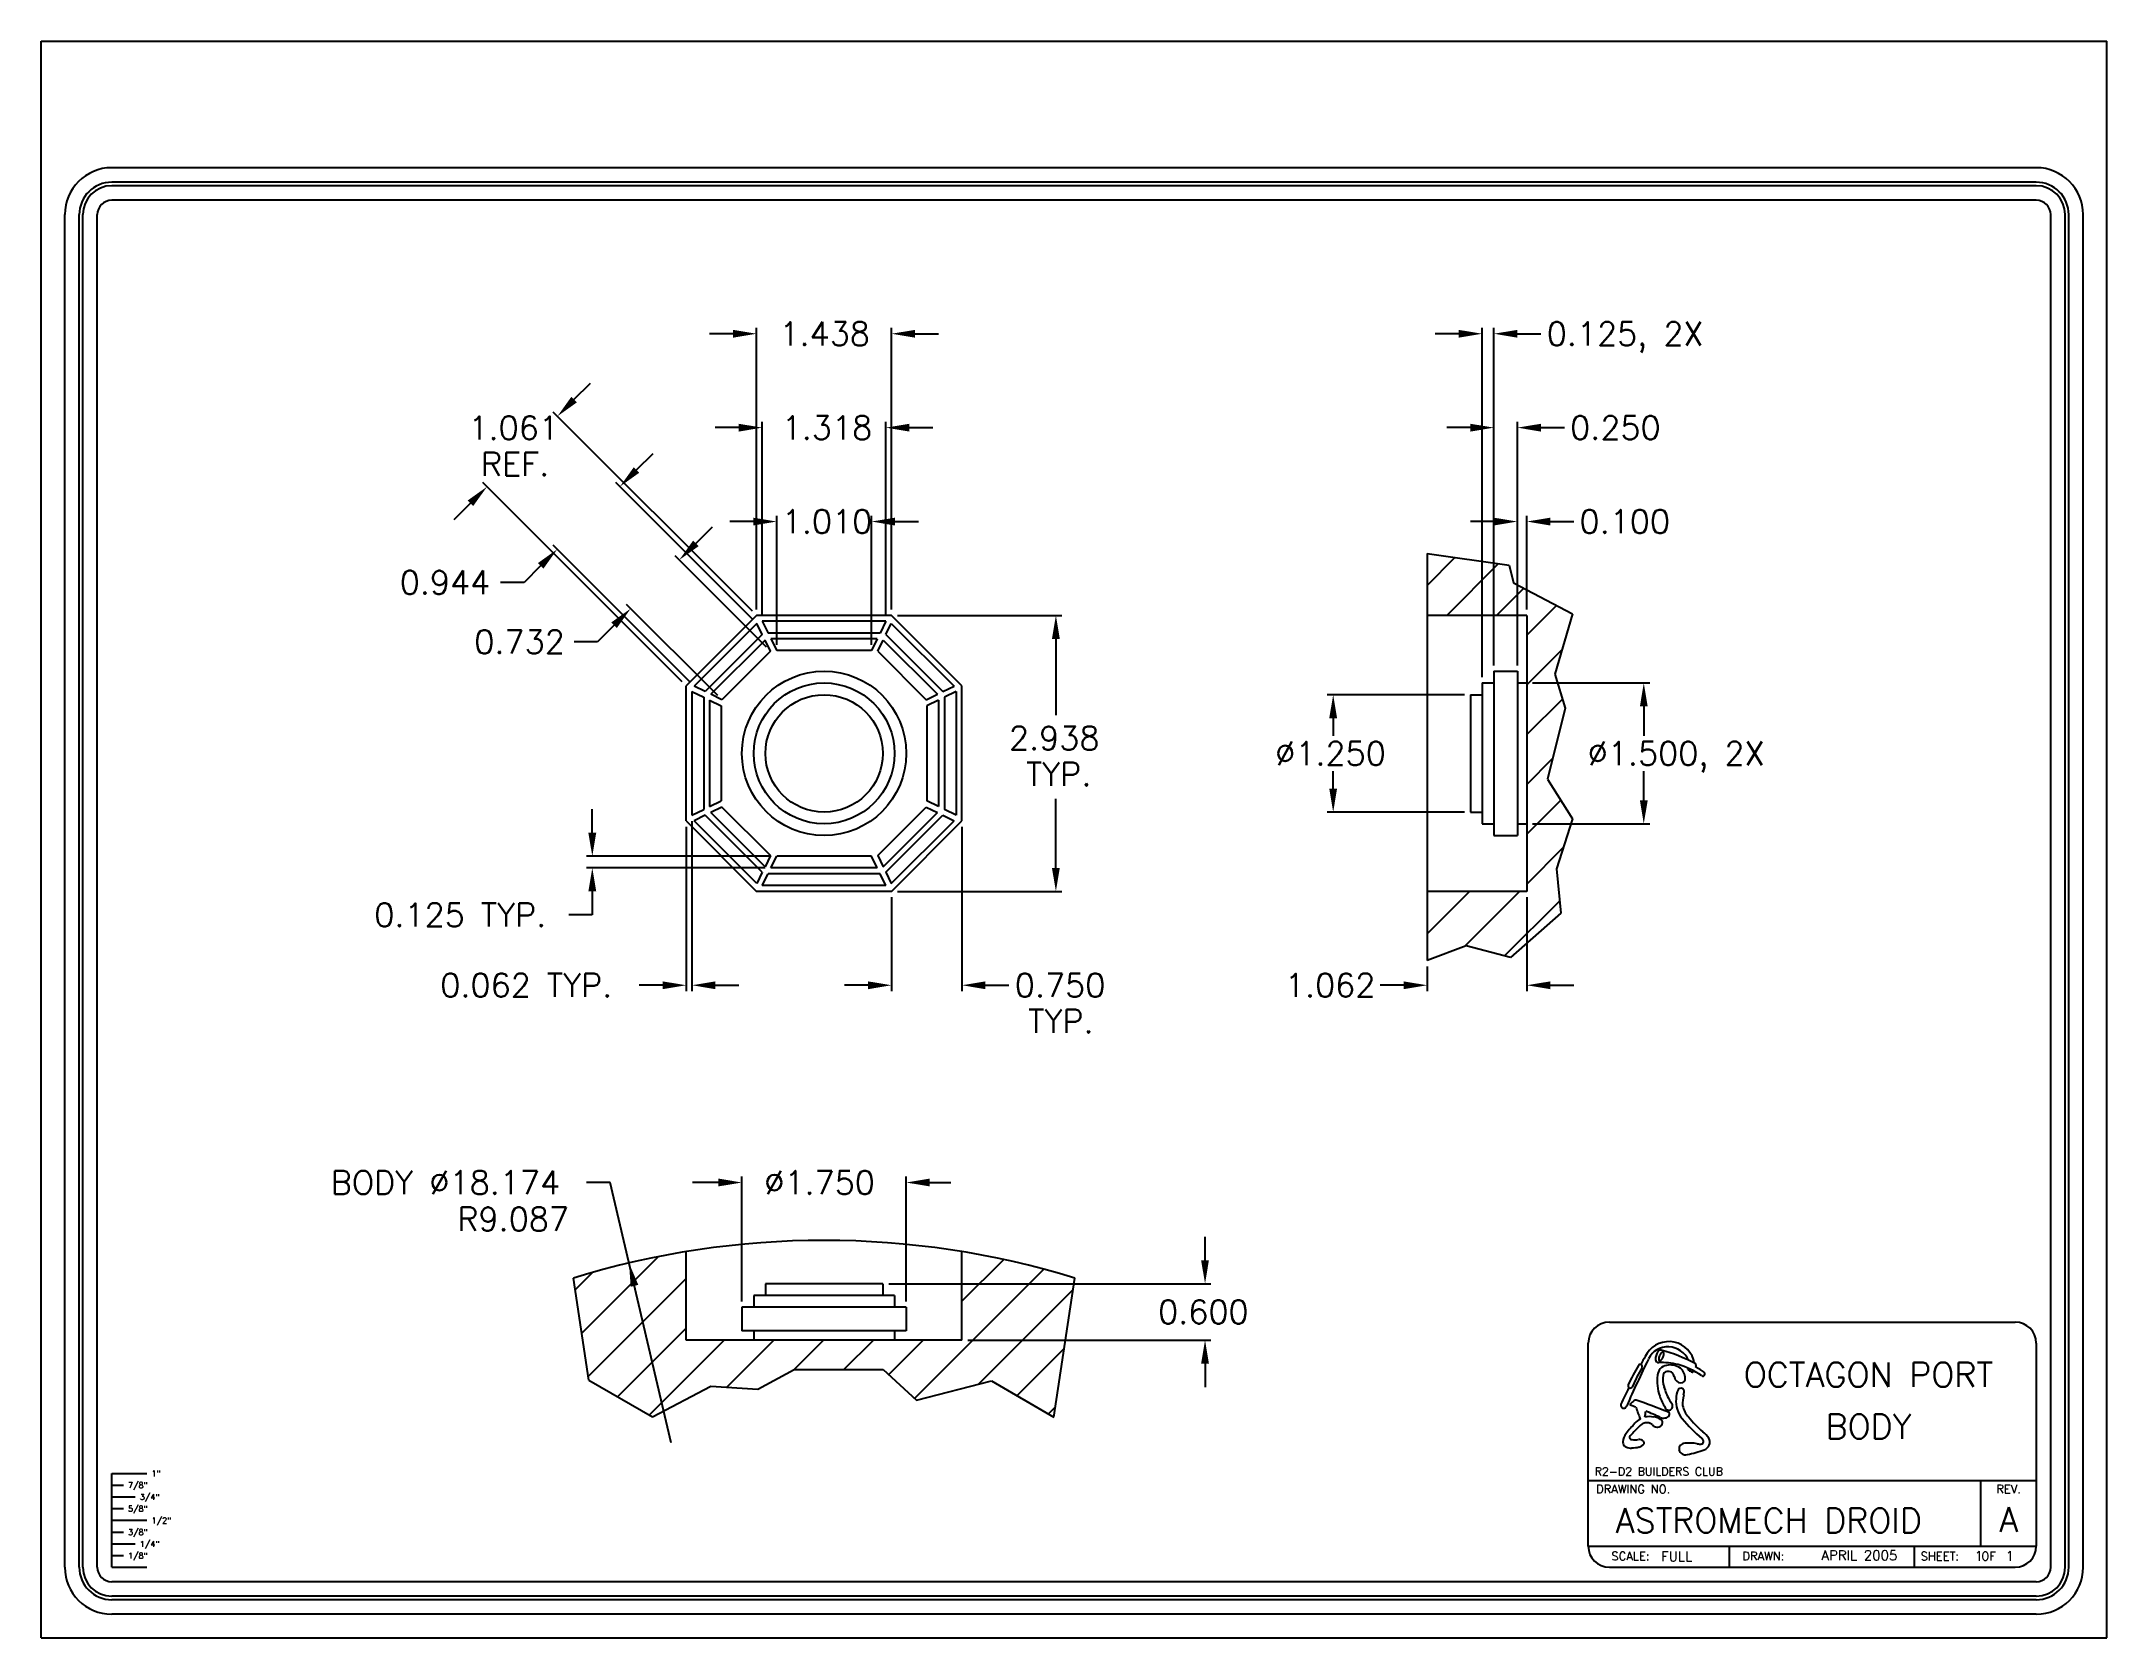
# Model space of a CAD drawing. Extents: x 0 to 22, y 0 to 17.
import ezdxf
from ezdxf.enums import TextEntityAlignment as Align

# ---------------------------------------------------------------- set-up
doc = ezdxf.new("R2010")
doc.units = 0
doc.layers.get('0').update_dxf_attribs({"linetype": 'CONTINUOUS'})
for name, color, linetype in [('BODY_-_OCTAGON_PORT', 7, 'CONTINUOUS'), ('DIMENSIONS', 1, 'CONTINUOUS'), ('FORM', 5, 'CONTINUOUS')]:
    doc.layers.add(name, color=color, linetype=linetype)
doc.styles.get("Standard").update_dxf_attribs({"font": 'simplex.shx'})

msp = doc.modelspace()

# ---------------------------------------------------------------- linework, layer by layer
for p, q in [((0, 0), (0, 17)), ((0, 17), (22, 17)), ((22, 0), (22, 17)), ((0.75, 0.75), (0.75, 1.75)), ((0.75, 1.75), (1.125, 1.75)), ((0.75, 1.625), (0.875, 1.625)), ((0.75, 1.5), (1, 1.5)), ((0.75, 1.375), (0.875, 1.375)), ((0.75, 1.25), (1.125, 1.25)), ((0.75, 1.125), (0.875, 1.125)), ((0.75, 1), (1, 1)), ((0.75, 0.875), (0.875, 0.875)), ((0.75, 0.75), (1.125, 0.75)), ((0, 0), (22, 0))]:
    msp.add_line(p, q)
at = {"layer": 'BODY_-_OCTAGON_PORT'}
for p, q in [((14.761, 11.547), (14.761, 7.212)), ((14.761, 11.547), (15.635, 11.421)), ((14.761, 11.206), (15.058, 11.504)), ((14.97, 10.886), (15.522, 11.438)), ((15.635, 11.421), (15.682, 11.233)), ((15.682, 11.233), (16.311, 10.903)), ((15.501, 10.886), (15.791, 11.176)), ((7.619, 10.886), (6.869, 10.136)), ((7.622, 10.801), (6.954, 10.133)), ((9.057, 10.886), (7.619, 10.886)), ((7.68, 10.682), (7.622, 10.801)), ((8.997, 10.824), (7.679, 10.824)), ((7.679, 10.824), (7.741, 10.699)), ((8.997, 10.824), (8.935, 10.699)), ((8.996, 10.682), (9.054, 10.801)), ((9.054, 10.801), (9.722, 10.133)), ((9.807, 10.136), (9.057, 10.886)), ((15.823, 10.886), (14.761, 10.886)), ((15.823, 10.677), (16.138, 10.993)), ((15.823, 10.886), (15.823, 7.948)), ((16.311, 10.903), (16.122, 10.259)), ((7.68, 10.682), (7.073, 10.075)), ((7.709, 10.624), (7.131, 10.046)), ((7.767, 10.505), (7.709, 10.624)), ((8.935, 10.699), (7.741, 10.699)), ((8.905, 10.637), (7.771, 10.637)), ((7.771, 10.637), (7.833, 10.512)), ((8.905, 10.637), (8.843, 10.512)), ((8.909, 10.505), (8.967, 10.624)), ((8.967, 10.624), (9.545, 10.046)), ((8.996, 10.682), (9.604, 10.075)), ((7.767, 10.505), (7.25, 9.988)), ((8.843, 10.512), (7.833, 10.512)), ((8.909, 10.505), (9.426, 9.988)), ((15.823, 10.147), (16.2, 10.525)), ((6.869, 8.698), (6.869, 10.136)), ((7.073, 10.075), (6.954, 10.133)), ((9.604, 10.075), (9.722, 10.133)), ((9.807, 8.698), (9.807, 10.136)), ((15.348, 10.167), (15.473, 10.167)), ((15.348, 10.167), (15.348, 8.667)), ((15.473, 10.292), (15.723, 10.292)), ((15.473, 10.292), (15.473, 8.542)), ((15.723, 10.292), (15.723, 8.542)), ((15.723, 10.167), (15.823, 10.167)), ((16.122, 10.259), (16.232, 9.898)), ((6.931, 10.076), (6.931, 8.758)), ((6.931, 10.076), (7.056, 10.014)), ((7.056, 10.014), (7.056, 8.819)), ((7.118, 9.983), (7.118, 8.85)), ((7.118, 9.983), (7.243, 9.922)), ((7.25, 9.988), (7.131, 10.046)), ((7.243, 9.922), (7.243, 8.912)), ((9.426, 9.988), (9.545, 10.046)), ((9.558, 9.983), (9.433, 9.922)), ((9.433, 9.922), (9.433, 8.912)), ((9.558, 9.983), (9.558, 8.85)), ((9.745, 10.076), (9.62, 10.014)), ((9.62, 10.014), (9.62, 8.819)), ((9.745, 10.076), (9.745, 8.758)), ((15.223, 10.042), (15.348, 10.042)), ((15.223, 10.042), (15.223, 8.792)), ((15.823, 9.617), (16.202, 9.996)), ((16.232, 9.898), (16.044, 9.144)), ((15.823, 9.086), (16.098, 9.362)), ((16.044, 9.144), (16.311, 8.72)), ((6.931, 8.758), (7.056, 8.819)), ((7.118, 8.85), (7.243, 8.912)), ((7.25, 8.846), (7.131, 8.788)), ((7.767, 8.328), (7.25, 8.846)), ((8.909, 8.328), (9.426, 8.846)), ((9.426, 8.846), (9.545, 8.788)), ((9.558, 8.85), (9.433, 8.912)), ((9.745, 8.758), (9.62, 8.819)), ((15.823, 8.556), (16.185, 8.919)), ((6.869, 8.698), (7.619, 7.948)), ((7.073, 8.759), (6.954, 8.7)), ((7.622, 8.033), (6.954, 8.7)), ((7.68, 8.151), (7.073, 8.759)), ((7.709, 8.21), (7.131, 8.788)), ((8.967, 8.21), (9.545, 8.788)), ((8.996, 8.151), (9.604, 8.759)), ((9.054, 8.033), (9.722, 8.7)), ((9.057, 7.948), (9.807, 8.698)), ((9.604, 8.759), (9.722, 8.7)), ((15.223, 8.792), (15.348, 8.792)), ((15.348, 8.667), (15.473, 8.667)), ((15.723, 8.667), (15.823, 8.667)), ((16.311, 8.72), (16.138, 8.186)), ((15.473, 8.542), (15.723, 8.542)), ((15.823, 8.026), (16.212, 8.416)), ((7.68, 8.151), (7.622, 8.033)), ((7.767, 8.328), (7.709, 8.21)), ((7.771, 8.197), (7.833, 8.322)), ((8.905, 8.197), (7.771, 8.197)), ((8.843, 8.322), (7.833, 8.322)), ((8.905, 8.197), (8.843, 8.322)), ((8.909, 8.328), (8.967, 8.21)), ((8.996, 8.151), (9.054, 8.033)), ((16.138, 8.186), (16.185, 7.714)), ((9.057, 7.948), (7.619, 7.948)), ((7.679, 8.01), (7.741, 8.135)), ((8.997, 8.01), (7.679, 8.01)), ((8.935, 8.135), (7.741, 8.135)), ((8.997, 8.01), (8.935, 8.135)), ((15.823, 7.948), (14.761, 7.948)), ((14.761, 7.494), (15.214, 7.948)), ((15.158, 7.361), (15.745, 7.948)), ((15.587, 7.26), (16.172, 7.845)), ((16.185, 7.714), (15.65, 7.243)), ((15.179, 7.369), (14.761, 7.212)), ((15.65, 7.243), (15.179, 7.369)), ((5.756, 3.243), (6.57, 4.057)), ((6.869, 3.169), (6.869, 4.111)), ((9.807, 3.169), (9.807, 4.111)), ((9.807, 3.582), (10.252, 4.027)), ((5.832, 2.741), (5.668, 3.83)), ((5.687, 3.704), (5.872, 3.89)), ((5.825, 2.782), (6.869, 3.826)), ((7.713, 3.769), (7.713, 3.644)), ((8.963, 3.769), (7.713, 3.769)), ((8.963, 3.769), (8.963, 3.644)), ((9.302, 2.547), (10.679, 3.924)), ((10.786, 2.35), (11.008, 3.83)), ((7.588, 3.644), (7.588, 3.519)), ((9.088, 3.644), (7.588, 3.644)), ((9.088, 3.644), (9.088, 3.519)), ((9.987, 2.702), (10.989, 3.703)), ((7.463, 3.519), (7.463, 3.269)), ((9.213, 3.519), (7.463, 3.519)), ((9.213, 3.519), (9.213, 3.269)), ((6.138, 2.565), (6.869, 3.296)), ((6.475, 2.371), (7.272, 3.169)), ((9.807, 3.169), (6.869, 3.169)), ((7.301, 2.667), (7.803, 3.169)), ((9.213, 3.269), (7.463, 3.269)), ((7.588, 3.269), (7.588, 3.169)), ((8.019, 2.855), (8.333, 3.169)), ((8.549, 2.855), (8.863, 3.169)), ((9.026, 2.801), (9.394, 3.169)), ((9.088, 3.269), (9.088, 3.169)), ((10.394, 2.578), (10.895, 3.079)), ((5.832, 2.741), (6.509, 2.352)), ((6.509, 2.352), (7.131, 2.677)), ((7.131, 2.677), (7.634, 2.648)), ((7.634, 2.648), (8.019, 2.855)), ((8.019, 2.855), (8.966, 2.855)), ((8.966, 2.855), (9.322, 2.529)), ((9.322, 2.529), (10.121, 2.736)), ((10.121, 2.736), (10.786, 2.35)), ((10.729, 2.383), (10.801, 2.455))]:
    msp.add_line(p, q, dxfattribs=at)
for radius in [0.875, 0.75, 0.625]:
    msp.add_circle((8.338, 9.417), radius, dxfattribs=at)
msp.add_arc((8.338, -4.856), 9.087, 72.9133, 107.0867, dxfattribs=at)
at = {"layer": 'DIMENSIONS'}
for p, q in [((7.369, 13.886), (7.119, 13.886)), ((7.619, 10.948), (7.619, 13.948)), ((9.057, 10.948), (9.057, 13.948)), ((9.307, 13.886), (9.557, 13.886)), ((15.098, 13.886), (14.848, 13.886)), ((15.348, 10.229), (15.348, 13.948)), ((15.473, 10.354), (15.473, 13.948)), ((15.723, 13.886), (15.973, 13.886)), ((5.674, 13.184), (5.851, 13.361)), ((7.575, 10.93), (5.453, 13.051)), ((7.429, 12.886), (7.179, 12.886)), ((7.679, 10.886), (7.679, 12.948)), ((8.997, 10.886), (8.997, 12.948)), ((9.247, 12.886), (9.497, 12.886)), ((15.223, 12.886), (14.973, 12.886)), ((15.473, 10.354), (15.473, 12.948)), ((15.723, 10.354), (15.723, 12.948)), ((15.973, 12.886), (16.223, 12.886)), ((6.34, 12.436), (6.517, 12.612)), ((6.825, 10.18), (4.703, 12.301)), ((7.577, 10.845), (6.119, 12.303)), ((4.571, 12.08), (4.394, 11.904)), ((7.583, 11.886), (7.333, 11.886)), ((7.833, 10.574), (7.833, 11.948)), ((8.843, 10.574), (8.843, 11.948)), ((9.093, 11.886), (9.343, 11.886)), ((15.473, 11.886), (15.223, 11.886)), ((15.723, 10.354), (15.723, 11.948)), ((15.823, 10.948), (15.823, 11.948)), ((16.073, 11.886), (16.323, 11.886)), ((6.972, 11.653), (7.149, 11.83)), ((6.91, 10.177), (5.452, 11.635)), ((7.723, 10.549), (6.752, 11.521)), ((5.142, 11.238), (4.892, 11.238)), ((5.319, 11.414), (5.142, 11.238)), ((7.205, 10.032), (6.234, 11.003)), ((6.101, 10.782), (5.925, 10.606)), ((9.12, 10.886), (10.87, 10.886)), ((5.925, 10.606), (5.675, 10.606)), ((10.807, 10.636), (10.807, 9.824)), ((15.885, 10.167), (17.132, 10.167)), ((15.16, 10.042), (13.698, 10.042)), ((17.069, 9.917), (17.069, 9.604)), ((13.761, 9.792), (13.761, 9.604)), ((13.761, 9.042), (13.761, 9.229)), ((17.069, 8.917), (17.069, 9.229)), ((5.869, 8.572), (5.869, 8.822)), ((10.807, 8.198), (10.807, 8.933)), ((6.869, 8.635), (6.869, 6.885)), ((6.931, 8.695), (6.931, 6.885)), ((9.807, 8.635), (9.807, 6.885)), ((15.16, 8.792), (13.698, 8.792)), ((15.885, 8.667), (17.132, 8.667)), ((7.771, 8.322), (5.807, 8.322)), ((7.709, 8.197), (5.807, 8.197)), ((5.869, 7.947), (5.869, 7.697)), ((9.12, 7.948), (10.87, 7.948)), ((9.057, 7.885), (9.057, 6.885)), ((15.823, 7.885), (15.823, 6.885)), ((5.869, 7.697), (5.619, 7.697)), ((14.761, 7.149), (14.761, 6.885)), ((6.619, 6.948), (6.369, 6.948)), ((7.181, 6.948), (7.431, 6.948)), ((8.807, 6.948), (8.557, 6.948)), ((10.057, 6.948), (10.307, 6.948)), ((14.511, 6.948), (14.261, 6.948)), ((16.073, 6.948), (16.323, 6.948)), ((6.058, 4.847), (5.808, 4.847)), ((6.71, 2.074), (6.058, 4.847)), ((7.213, 4.847), (6.937, 4.847)), ((7.463, 3.581), (7.463, 4.91)), ((9.213, 3.581), (9.213, 4.91)), ((9.463, 4.847), (9.688, 4.847)), ((12.396, 4.019), (12.396, 4.269)), ((9.026, 3.769), (12.458, 3.769)), ((9.87, 3.169), (12.458, 3.169)), ((12.396, 2.919), (12.396, 2.669))]:
    msp.add_line(p, q, dxfattribs=at)
for points in [[(7.369, 13.927), (7.369, 13.844), (7.619, 13.886)], [(9.307, 13.927), (9.307, 13.844), (9.057, 13.886)], [(15.098, 13.927), (15.098, 13.844), (15.348, 13.886)], [(15.723, 13.927), (15.723, 13.844), (15.473, 13.886)], [(5.645, 13.213), (5.704, 13.154), (5.498, 13.007)], [(7.429, 12.927), (7.429, 12.844), (7.679, 12.886)], [(9.247, 12.927), (9.247, 12.844), (8.997, 12.886)], [(15.223, 12.927), (15.223, 12.844), (15.473, 12.886)], [(15.973, 12.927), (15.973, 12.844), (15.723, 12.886)], [(6.311, 12.465), (6.37, 12.406), (6.164, 12.259)], [(4.541, 12.11), (4.6, 12.051), (4.748, 12.257)], [(7.583, 11.927), (7.583, 11.844), (7.833, 11.886)], [(9.093, 11.927), (9.093, 11.844), (8.843, 11.886)], [(15.473, 11.927), (15.473, 11.844), (15.723, 11.886)], [(16.073, 11.927), (16.073, 11.844), (15.823, 11.886)], [(6.943, 11.683), (7.002, 11.624), (6.796, 11.477)], [(5.29, 11.444), (5.349, 11.385), (5.496, 11.591)], [(6.072, 10.812), (6.131, 10.753), (6.278, 10.959)], [(10.765, 10.636), (10.849, 10.636), (10.807, 10.886)], [(17.028, 9.917), (17.111, 9.917), (17.069, 10.167)], [(13.719, 9.792), (13.802, 9.792), (13.761, 10.042)], [(13.719, 9.042), (13.802, 9.042), (13.761, 8.792)], [(17.028, 8.917), (17.111, 8.917), (17.069, 8.667)], [(5.827, 8.572), (5.911, 8.572), (5.869, 8.322)], [(5.827, 7.947), (5.911, 7.947), (5.869, 8.197)], [(10.765, 8.198), (10.849, 8.198), (10.807, 7.948)], [(6.619, 6.989), (6.619, 6.906), (6.869, 6.948)], [(7.181, 6.989), (7.181, 6.906), (6.931, 6.948)], [(8.807, 6.989), (8.807, 6.906), (9.057, 6.948)], [(10.057, 6.989), (10.057, 6.906), (9.807, 6.948)], [(14.511, 6.989), (14.511, 6.906), (14.761, 6.948)], [(16.073, 6.989), (16.073, 6.906), (15.823, 6.948)], [(7.213, 4.889), (7.213, 4.806), (7.463, 4.847)], [(9.463, 4.889), (9.463, 4.806), (9.213, 4.847)], [(6.278, 3.737), (6.359, 3.757), (6.26, 3.99)], [(12.354, 4.019), (12.437, 4.019), (12.396, 3.769)], [(12.354, 2.919), (12.437, 2.919), (12.396, 3.169)]]:
    msp.add_solid(points, dxfattribs=at)
at = {"layer": 'FORM'}
for p, q in [((21.25, 15.654), (0.75, 15.654)), ((21.25, 15.5), (0.75, 15.5)), ((21.25, 15.462), (0.75, 15.462)), ((21.25, 15.308), (0.75, 15.308)), ((0.25, 0.75), (0.25, 15.154)), ((0.404, 0.75), (0.404, 15.154)), ((0.442, 0.75), (0.442, 15.154)), ((0.596, 0.75), (0.596, 15.154)), ((21.404, 0.75), (21.404, 15.154)), ((21.558, 0.75), (21.558, 15.154)), ((21.596, 0.75), (21.596, 15.154)), ((21.75, 0.75), (21.75, 15.154)), ((21.25, 0.596), (0.75, 0.596)), ((21.25, 0.442), (0.75, 0.442)), ((21.25, 0.404), (0.75, 0.404)), ((21.25, 0.25), (0.75, 0.25))]:
    msp.add_line(p, q, dxfattribs=at)
at = {"layer": 'FORM', "linetype": 'CONTINUOUS'}
for p, q in [((16.703, 3.361), (21.025, 3.361)), ((16.478, 0.975), (16.478, 3.136)), ((21.25, 3.136), (21.25, 0.975)), ((16.478, 1.673), (21.25, 1.673)), ((20.655, 1.673), (20.655, 0.975)), ((16.478, 0.975), (21.25, 0.975)), ((17.978, 0.975), (17.978, 0.75)), ((19.95, 0.972), (19.95, 0.747)), ((16.703, 0.75), (21.025, 0.75))]:
    msp.add_line(p, q, dxfattribs=at)
at = {"layer": 'FORM', "color": 1}
msp.add_polyline3d([(17.276, 3.04, 0), (17.275, 3.041, 0), (17.274, 3.041, 0), (17.273, 3.041, 0), (17.272, 3.041, 0), (17.27, 3.041, 0), (17.269, 3.041, 0), (17.268, 3.04, 0), (17.267, 3.04, 0), (17.266, 3.039, 0), (17.265, 3.039, 0), (17.263, 3.038, 0), (17.262, 3.037, 0), (17.261, 3.036, 0), (17.259, 3.035, 0), (17.258, 3.034, 0), (17.257, 3.033, 0), (17.255, 3.032, 0), (17.254, 3.03, 0), (17.253, 3.029, 0), (17.252, 3.027, 0), (17.25, 3.025, 0), (17.249, 3.024, 0), (17.248, 3.022, 0), (17.246, 3.02, 0), (17.245, 3.018, 0), (17.244, 3.016, 0), (17.243, 3.014, 0), (17.242, 3.012, 0), (17.241, 3.01, 0), (17.239, 3.008, 0), (17.238, 3.006, 0), (17.237, 3.003, 0), (17.236, 3.001, 0), (17.236, 2.999, 0), (17.235, 2.997, 0), (17.234, 2.995, 0), (17.233, 2.992, 0), (17.233, 2.99, 0), (17.232, 2.988, 0), (17.231, 2.986, 0), (17.231, 2.983, 0), (17.23, 2.981, 0), (17.23, 2.979, 0), (17.23, 2.977, 0), (17.229, 2.975, 0), (17.229, 2.973, 0), (17.229, 2.971, 0), (17.229, 2.969, 0), (17.229, 2.968, 0), (17.229, 2.966, 0), (17.229, 2.964, 0), (17.229, 2.962, 0), (17.23, 2.961, 0), (17.23, 2.96, 0), (17.23, 2.958, 0), (17.231, 2.957, 0), (17.231, 2.956, 0), (17.232, 2.955, 0), (17.232, 2.954, 0), (17.233, 2.953, 0), (17.234, 2.952, 0), (17.234, 2.951, 0), (17.235, 2.951, 0), (17.236, 2.95, 0), (17.237, 2.95, 0), (17.238, 2.95, 0), (17.239, 2.95, 0), (17.24, 2.95, 0), (17.241, 2.95, 0), (17.242, 2.95, 0), (17.244, 2.95, 0), (17.245, 2.951, 0), (17.246, 2.951, 0), (17.247, 2.952, 0), (17.248, 2.953, 0), (17.25, 2.953, 0), (17.251, 2.954, 0), (17.252, 2.955, 0), (17.254, 2.957, 0), (17.255, 2.958, 0), (17.256, 2.959, 0), (17.258, 2.961, 0), (17.259, 2.962, 0), (17.26, 2.964, 0), (17.262, 2.965, 0), (17.263, 2.967, 0), (17.264, 2.969, 0), (17.265, 2.971, 0), (17.267, 2.973, 0), (17.268, 2.975, 0), (17.269, 2.977, 0), (17.27, 2.979, 0), (17.271, 2.981, 0), (17.272, 2.983, 0), (17.273, 2.985, 0), (17.274, 2.987, 0), (17.275, 2.989, 0), (17.276, 2.992, 0), (17.277, 2.994, 0), (17.278, 2.996, 0), (17.279, 2.998, 0), (17.279, 3.001, 0), (17.28, 3.003, 0), (17.28, 3.005, 0), (17.281, 3.007, 0), (17.282, 3.009, 0), (17.282, 3.011, 0), (17.282, 3.014, 0), (17.282, 3.016, 0), (17.283, 3.018, 0), (17.283, 3.019, 0), (17.283, 3.021, 0), (17.283, 3.023, 0), (17.283, 3.025, 0), (17.283, 3.027, 0), (17.283, 3.028, 0), (17.282, 3.03, 0), (17.282, 3.031, 0), (17.282, 3.032, 0), (17.281, 3.034, 0), (17.281, 3.035, 0), (17.28, 3.036, 0), (17.279, 3.037, 0), (17.279, 3.038, 0), (17.278, 3.039, 0), (17.277, 3.039, 0), (17.276, 3.04, 0), (17.276, 3.04, 0)], dxfattribs=at)
at = {"layer": 'FORM'}
for centre, radius, start, end in [((0.75, 15.154), 0.5, 90, 180), ((21.25, 15.154), 0.5, 0, 90), ((0.75, 15.154), 0.346, 90, 180), ((0.75, 15.154), 0.308, 90, 180), ((21.25, 15.154), 0.346, 0, 90), ((21.25, 15.154), 0.308, 0, 90), ((0.75, 15.154), 0.154, 90, 180), ((21.25, 15.154), 0.154, 0, 90), ((0.75, 0.75), 0.5, 180, 270), ((0.75, 0.75), 0.346, 180, 270), ((0.75, 0.75), 0.308, 180, 270), ((0.75, 0.75), 0.154, 180, 270), ((21.25, 0.75), 0.5, 270, 0), ((21.25, 0.75), 0.346, 270, 0), ((21.25, 0.75), 0.308, 270, 0), ((21.25, 0.75), 0.154, 270, 0)]:
    msp.add_arc(centre, radius, start, end, dxfattribs=at)
at = {"layer": 'FORM', "linetype": 'CONTINUOUS'}
for centre, start, end in [((16.703, 3.136), 90, 180), ((21.025, 3.136), 360, 90), ((16.703, 0.975), 180, 270), ((21.025, 0.975), 270, 0)]:
    msp.add_arc(centre, 0.225, start, end, dxfattribs=at)
at = {"layer": 'FORM', "color": 7}
for centre, radius, start, end in [((17.335, 2.875), 0.278, 18.2326, 154.6361), ((17.32, 2.877), 0.22, 85.4854, 155.5007), ((17.329, 2.86), 0.236, 23.4687, 88.1516), ((26.447, -1.666), 10.415, 153.5831, 156.6069), ((24.943, -1.125), 8.874, 152.341, 152.9694), ((17.331, 2.785), 0.116, 99.8697, 175.5952), ((17.352, 2.722), 0.182, 54.1043, 102.9674), ((17.362, 2.758), 0.148, 0.8907, 49.1139), ((17.429, 2.913), 0.124, 333.247, 339.1268), ((17.418, 2.904), 0.19, 5.638, 17.7915), ((25.042, -1.414), 9.096, 153.3711, 154.604), ((17.677, 2.732), 0.466, 172.3003, 200.1263), ((17.548, 2.754), 0.276, 171.5259, 197.4947), ((17.322, 2.787), 0.048, 100.0375, 170.9848), ((17.867, 2.831), 0.604, 195.3231, 209.2908), ((17.324, 2.718), 0.117, 68.785, 94.7421), ((17.307, 2.762), 0.0871, 20.1831, 47.8338), ((17.16, 2.686), 0.253, 14.2811, 24.9473), ((17.465, 2.784), 0.0699, 210.2865, 287.2592), ((17.466, 2.624), 0.0332, 69.7642, 151.8988), ((17.462, 2.621), 0.0368, 357.6694, 65.2511), ((17.471, 2.753), 0.0394, 291.9673, 10.2011), ((17.547, 2.854), 0.00713, 157.3748, 243.1832), ((17.713, 3.159), 0.354, 241.5397, 249.3399), ((17.589, 2.831), 0.00392, 246.7424, 343.5507), ((17.418, 2.904), 0.19, 336.9972, 341.1119), ((16.856, 2.477), 0.0328, 161.1287, 346.893), ((16.933, 2.484), 0.00917, 120.5491, 251.4839), ((17.104, 2.316), 0.248, 124.2548, 135.0129), ((15.699, -0.948), 3.638, 69.2866, 70.2231), ((16.983, 2.502), 0.0272, 76.4452, 134.3635), ((18.095, 2.805), 1.164, 197.5192, 203.9815), ((13.996, -5.973), 9.014, 68.3272, 70.6061), ((18.01, 2.862), 0.824, 200.6463, 210.0465), ((17.335, 2.464), 0.0413, 201.5645, 38.0941), ((16.875, 2.223), 0.561, 28.4319, 33.8655), ((17.717, 2.521), 0.305, 175.9752, 218.045), ((17.588, 2.552), 0.175, 149.9608, 183.0164), ((17.771, 2.498), 0.289, 162.8186, 185.355), ((17.739, 2.527), 0.262, 192.3535, 222.302), ((17.375, 2.614), 0.123, 345.3619, 2.6057), ((18.526, 0.861), 2.105, 137.4564, 141.4055), ((17.686, 1.488), 1.009, 134.541, 138.9147), ((17.16, 2.124), 0.244, 121.505, 139.0958), ((17.302, 1.933), 0.424, 126.6804, 139.7871), ((17.098, 2.205), 0.0841, 90, 125.5975), ((16.737, 2.434), 0.354, 346.5241, 356.715), ((17.125, 2.025), 0.329, 81.0168, 97.6796), ((15.699, -0.948), 3.638, 64.8574, 67.5151), ((17.107, 2.24), 0.0497, 63.4627, 100.742), ((17.111, 2.214), 0.0734, 50.0038, 75.5417), ((17.242, 2.344), 0.112, 221.1819, 237.6838), ((17.146, 2.156), 0.197, 58.748, 81.1062), ((17.213, 2.333), 0.0899, 250.0839, 281.7545), ((17.226, 2.287), 0.0415, 277.7057, 342.6988), ((17.278, 2.412), 0.0742, 243.4858, 285.1066), ((17.236, 2.292), 0.0343, 329.1857, 69.5272), ((17.289, 2.401), 0.0619, 277.7873, 324.4296), ((17.319, 2.379), 0.0245, 325.5245, 75.3405), ((18.685, 3.332), 1.567, 219.6028, 230.5002), ((18.64, 3.253), 1.419, 219.5063, 228.4276), ((17, 2.075), 0.155, 140.5469, 175.5193), ((16.89, 2.087), 0.0444, 178.8843, 204.47), ((16.904, 2.08), 0.0554, 192.6455, 248.2224), ((16.928, 2.126), 0.107, 245.4026, 275.4098), ((16.937, 2.134), 0.0204, 124.2549, 201.2233), ((16.943, 2.137), 0.0267, 201.8253, 267.1645), ((16.926, 2.426), 0.406, 271.6993, 283.3954), ((16.976, 2.347), 0.24, 261.666, 278.334), ((17.014, 2.023), 0.0874, 52.9907, 91.7489), ((16.999, 2.117), 0.0895, 283.5752, 324.5897), ((17.05, 2.075), 0.0238, 337.1416, 47.565), ((17.505, 2.009), 0.0608, 88.4325, 186.6263), ((17.514, 2.021), 0.0727, 195.7266, 285.3807), ((17.556, 1.522), 0.55, 81.4266, 95.2081), ((17.428, 2.665), 0.721, 278.3733, 293.1521), ((17.67, 2.211), 0.149, 257.5181, 277.231), ((17.658, 2.085), 0.0481, 12.0254, 52.1436), ((17.679, 2.089), 0.0274, 292.2603, 12.8674), ((17.545, 1.983), 0.259, 32.9711, 53.7284), ((17.686, 2.084), 0.0865, 287.7475, 27.3521)]:
    msp.add_arc(centre, radius, start, end, dxfattribs=at)
at = {"layer": 'FORM', "color": 5}
for centre, radius, start, end in [((18.671, 1.878), 1.947, 148.4149, 155.1985), ((19.048, 1.745), 2.296, 150.4088, 156.2074), ((17.032, 2.888), 0.0215, 335.3232, 152.6722), ((17.33, 2.97), 0.135, 145.6086, 184.3667), ((17.226, 2.961), 0.0308, 183.998, 273.3138), ((17.247, 3.028), 0.0336, 75.2447, 147.693), ((17.221, 1.871), 1.06, 78.393, 89.648), ((16.847, 1.492), 1.621, 61.6372, 75.392), ((17.209, 2.116), 0.825, 54.9325, 74.1529), ((17.586, 2.891), 0.041, 342.6983, 41.6728), ((17.427, 2.454), 0.469, 52.7669, 65.0636), ((16.926, 2.683), 0.0245, 152.1811, 330.991), ((17.698, 2.808), 0.023, 227.6203, 57.4121)]:
    msp.add_arc(centre, radius, start, end, dxfattribs=at)

# ---------------------------------------------------------------- texts
for s, p in [('1"', (1.174, 1.717)), ('7/8"', (0.924, 1.592)), ('3/4"', (1.049, 1.467)), ('5/8"', (0.924, 1.342)), ('3/8"', (0.924, 1.092)), ('1/2"', (1.174, 1.217)), ('1/8"', (0.924, 0.842)), ('1/4"', (1.049, 0.967))]:
    msp.add_text(s, height=0.0625).set_placement(p)
at = {"layer": 'DIMENSIONS'}
for s, p in [('1.438', (7.862, 13.761)), ('0.125, 2X', (16.035, 13.761)), ('1.061', (4.55, 12.758)), ('1.318', (7.886, 12.761)), ('0.250', (16.285, 12.761)), ('REF.', (4.683, 12.373)), ('1.010', (7.887, 11.761)), ('0.100', (16.385, 11.761)), ('0.944', (3.818, 11.113)), ('0.732', (4.612, 10.481)), ('2.938', (10.307, 9.455)), ('%%C1.250', (13.143, 9.292)), ('%%C1.500, 2X', (16.472, 9.292)), ('TYP.', (10.489, 9.071)), ('0.125 TYP.', (3.547, 7.572)), ('0.062 TYP.', (4.25, 6.823)), ('0.750', (10.37, 6.823)), ('1.062', (13.246, 6.823)), ('TYP.', (10.513, 6.44)), ('BODY %%c18.174', (3.084, 4.722)), ('%%c1.750', (7.701, 4.722)), ('R9.087', (4.432, 4.333)), ('0.600', (11.896, 3.344))]:
    msp.add_text(s, height=0.25, dxfattribs=at).set_placement(p)
at = {"layer": 'FORM'}
for s, height, p in [('OCTAGON PORT', 0.26052, (19.463, 2.671)), ('BODY', 0.2605, (19.463, 2.119))]:
    msp.add_text(s, height=height, dxfattribs=at).set_placement(p, align=Align.CENTER)
at = {"layer": 'FORM', "color": 7}
msp.add_text('R2-D2 BUILDERS CLUB', height=0.08615, dxfattribs=at).set_placement((16.546, 1.727))
at = {"layer": 'FORM', "linetype": 'CONTINUOUS'}
for s, height, p in [('DRAWING NO.', 0.09003, (16.561, 1.538)), ('SCALE:', 0.09, (16.725, 0.824)), ('DRAWN:', 0.09, (18.119, 0.824)), ('SHEET:   OF', 0.09003, (20.018, 0.823))]:
    msp.add_text(s, height=height, dxfattribs=at).set_placement(p)
msp.add_text('REV.', height=0.09, dxfattribs=at).set_placement((20.955, 1.538), align=Align.CENTER)
at = {"layer": 'FORM'}
for s, height, p in [('ASTROMECH DROID', 0.26052, (16.771, 1.118)), ('A', 0.261, (20.857, 1.128)), ('FULL', 0.1042, (17.254, 0.814)), ('1   1', 0.1042, (20.593, 0.817))]:
    msp.add_text(s, height=height, dxfattribs=at).set_placement(p)
msp.add_text('APRIL 2005', height=0.1042, dxfattribs=at).set_placement((19.77, 0.825), align=Align.RIGHT)

doc.saveas('drawing.dxf')
